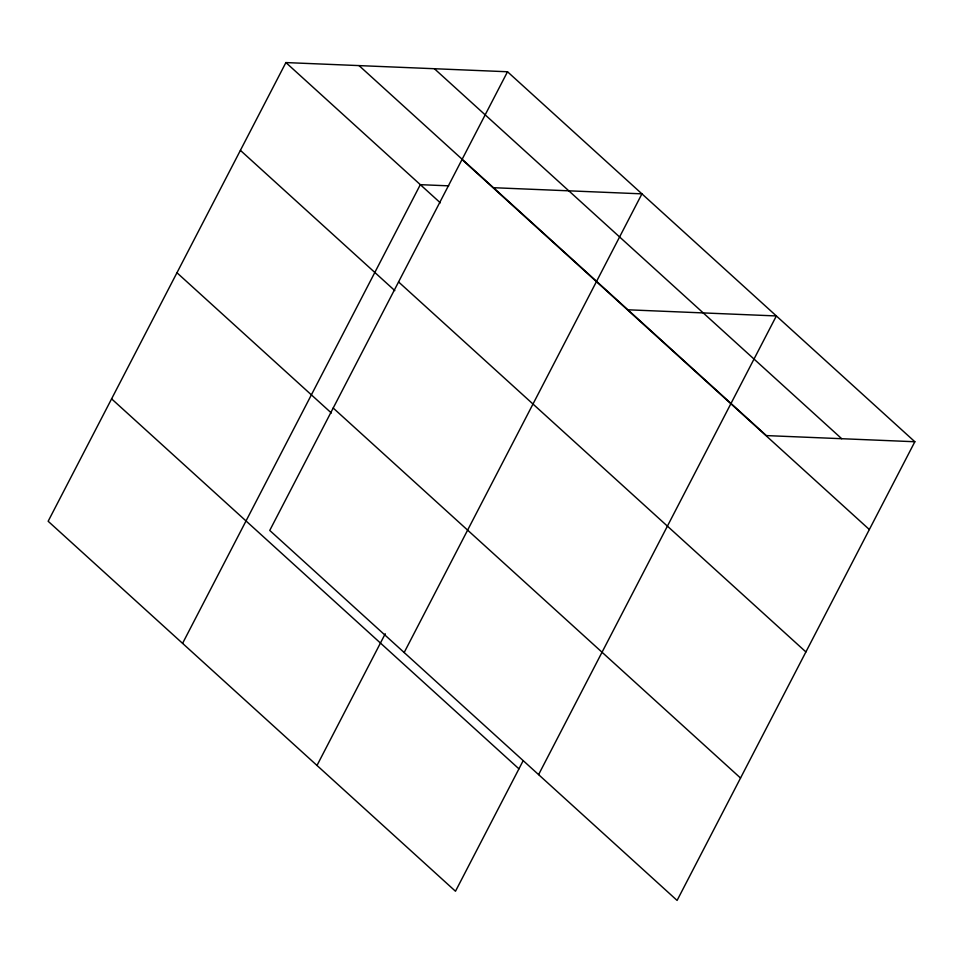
<?xml version="1.0" encoding="UTF-8"?>
<svg xmlns="http://www.w3.org/2000/svg" width="963" height="963" viewBox="0 0 963 963"><rect width="100%" height="100%" fill="white"/><g stroke="black" fill="none" stroke-linecap="round" stroke-linejoin="round"><path stroke-width="1.44" d="M507.513 71.756L269.748 530.432L677.097 900.429L914.85 441.74L507.513 71.756L285.903 62.571L48.15 521.26L455.487 891.244L523.065 760.89M182.573 643.356L420.325 184.667L448.686 185.847M316.996 765.453L385.248 633.762M404.171 652.529L641.936 193.852L493.453 187.701M538.594 774.625L776.359 315.948L627.876 309.797M914.85 441.74L766.379 435.589L359.043 65.604M434.385 68.722L841.722 438.719M462.011 159.533L869.348 529.53M285.903 62.571L440.332 202.832M398.562 281.93L805.899 651.927M240.401 150.36L394.818 290.621M333.198 408.035L740.535 778.032M176.963 272.758L331.38 413.019M111.6 398.863L518.937 768.847"/></g></svg>
